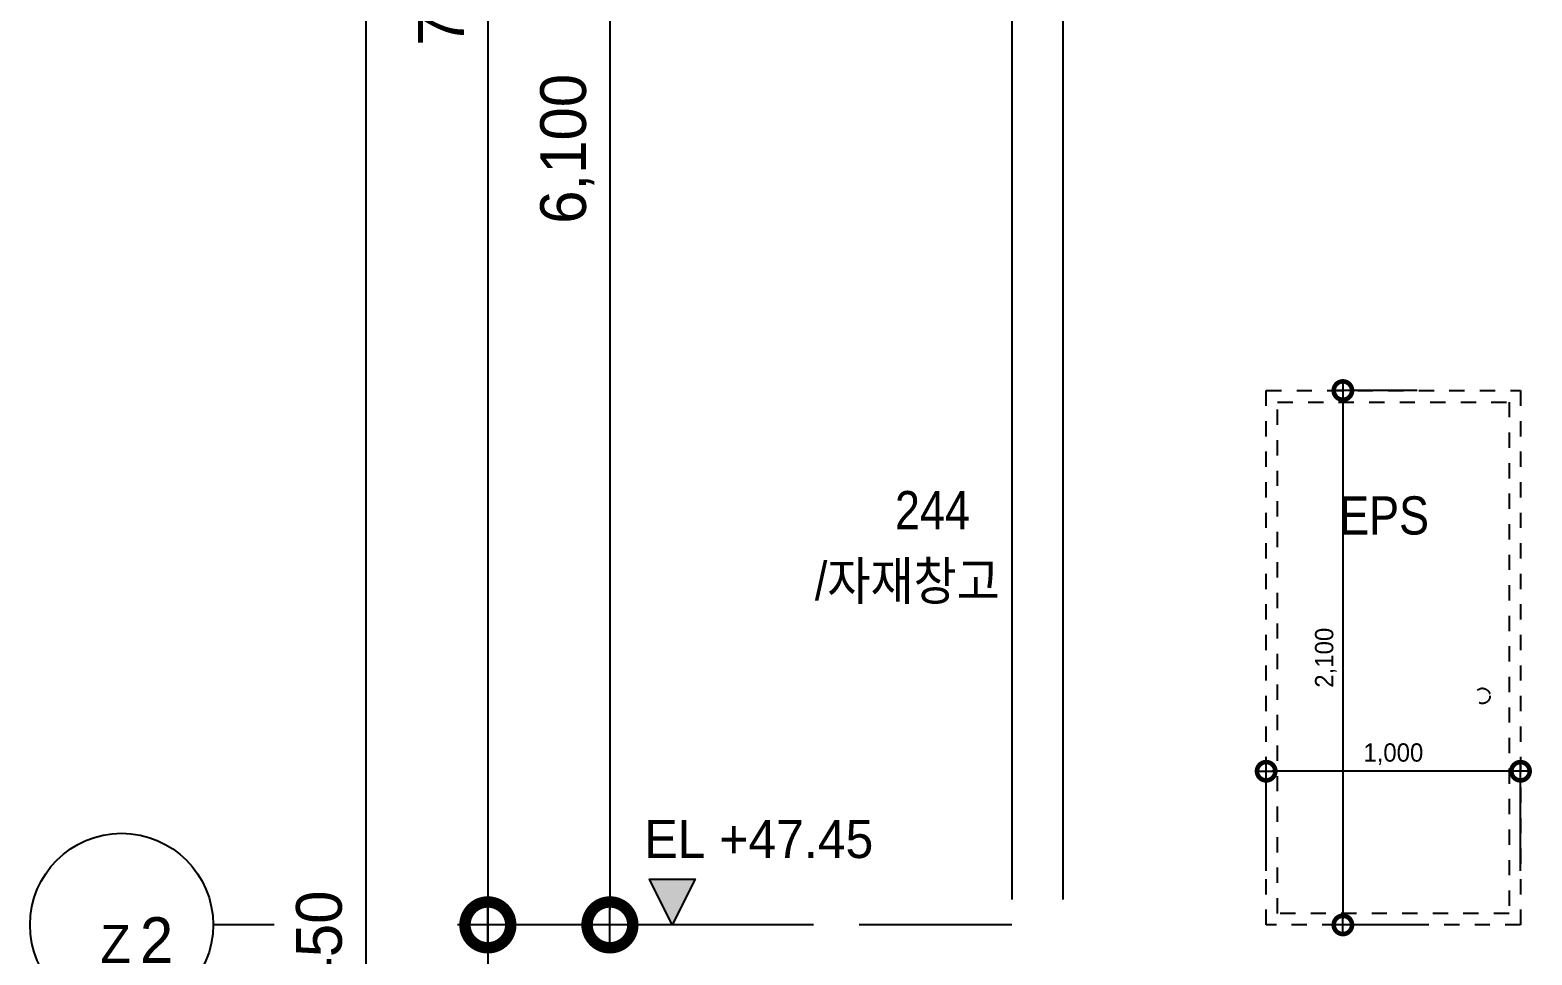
# Model space of a CAD drawing. Header units: millimetres. Extents: x -37526 to 92296, y -340 to 26760.
# Drawn here: x 0 to 5905, y 10892 to 14527 of the extents above; entities that cross this region are included whole.
import ezdxf
from ezdxf.enums import TextEntityAlignment as Align

# ---------------------------------------------------------------- set-up
doc = ezdxf.new("R2010")
doc.units = ezdxf.units.MM
doc.header["$LTSCALE"] = 60
doc.linetypes.add('HIDDEN', pattern=[2, 1, -1])
doc.layers.get('Defpoints').update_dxf_attribs({"color": 151})
for name, color, linetype in [('A-DIM', 7, 'Continuous'), ('A-DOOR-ELE', 5, 'Continuous'), ('A-FIN-STAIR', 6, 'Continuous'), ('A-WALL-D', 7, 'Continuous')]:
    doc.layers.add(name, color=color, linetype=linetype)
doc.layers.add('NOPLOT-DIM', color=191, linetype='Continuous', plot=False)
doc.layers.add('NOPLOT-TEXT', color=11, linetype='Continuous', plot=False)
doc.styles.add('Gdim', font='Dotum.ttf')
doc.styles.add('Gtx', font='Dotum.ttf')
doc.dimstyles.new('Gdim30(INT)', dxfattribs={"dimscale": 24, "dimtxt": 3, "dimasz": 1, "dimexe": 1.5, "dimexo": 2, "dimgap": 1, "dimtad": 1, "dimdec": 0, "dimzin": 0, "dimdsep": 46, "dimlunit": 6, "dimtxsty": 'Gdim', "dimblk": 'ToneDOT', "dimcen": 1.5, "dimdle": 1.5, "dimclrd": 1, "dimclre": 1, "dimclrt": 256, "dimadec": 1, "dimazin": 0, "dimtfac": 1, "dimtdec": 0, "dimtix": 1, "dimtmove": 2, "dimatfit": 3, "dimldrblk": 'DOT', "dimfxl": 0, "dimtolj": 1, "dimtzin": 0, "dimlwd": -1, "dimlwe": -1, "dimarcsym": 0})
doc.dimstyles.new('Gdim60', dxfattribs={"dimscale": 60, "dimtxt": 3, "dimasz": 1, "dimexe": 2, "dimexo": 3, "dimgap": 1, "dimtad": 1, "dimdec": 0, "dimdsep": 46, "dimlunit": 6, "dimtxsty": 'Gdim', "dimblk": 'G3-DOT', "dimcen": 2.5, "dimdle": 2, "dimclrd": 1, "dimclre": 1, "dimclrt": 256, "dimazin": 2, "dimtfac": 1, "dimtdec": 0, "dimtix": 1, "dimtmove": 2, "dimatfit": 3, "dimldrblk": 'DOTSMALL', "dimfxl": 0, "dimtolj": 1, "dimtzin": 0, "dimarcsym": 0})

# ---------------------------------------------------------------- blocks, each defined once
blk = doc.blocks.new('G3-DOT')
at = {"layer": 'A-DIM', "color": 1, "linetype": 'ByBlock'}
blk.add_line((1.5, 0), (-1.5, 0), dxfattribs=at)
at = {"layer": 'A-DIM', "color": 1, "linetype": 'ByBlock', "const_width": 3}
blk.add_lwpolyline([(0.375, 0, 1), (-0.375, 0, 1)], format="xyb", close=True, dxfattribs=at)
blk = doc.blocks.new('*D25')
at = {"layer": 'Defpoints', "color": 0, "transparency": 16777216}
for p in [(3260, 11010), (1800, 3660), (3260, 3660)]:
    blk.add_point(p, dxfattribs=at)
at = {"layer": 'NOPLOT-DIM', "color": 1, "lineweight": -2, "transparency": 16777216}
for p, q in [((3080, 11010), (1680, 11010)), ((1800, 10950), (1800, 3720)), ((3080, 3660), (1680, 3660))]:
    blk.add_line(p, q, dxfattribs=at)
at = {"layer": 'NOPLOT-DIM', "color": 1, "lineweight": -2, "transparency": 16777216, "xscale": 60, "yscale": 60, "zscale": 60}
for p, rotation in [((1800, 11010), 90.00000000000026), ((1800, 3660), 270.0000000000002)]:
    blk.add_blockref('G3-DOT', p, dxfattribs=dict(at, rotation=rotation))
at = {"layer": 'NOPLOT-DIM', "transparency": 16777216, "insert": (1632.5, 7335), "char_height": 180, "attachment_point": 5, "rotation": 90, "style": 'Gdim'}
blk.add_mtext('\\A1;7,350', dxfattribs=at)
blk = doc.blocks.new('_DotSmall')
at = {"color": 0, "linetype": 'ByBlock', "const_width": 0.5}
blk.add_lwpolyline([(-0.0625, 0, 1), (0.0625, 0, 1)], format="xyb", close=True, dxfattribs=at)
blk = doc.blocks.new('*D26')
at = {"layer": 'Defpoints', "color": 0, "transparency": 16777216}
for p in [(3260, 18510), (1800, 11010), (3260, 11010)]:
    blk.add_point(p, dxfattribs=at)
at = {"layer": 'NOPLOT-DIM', "color": 1, "lineweight": -2, "transparency": 16777216}
for p, q in [((3080, 18510), (1680, 18510)), ((1800, 18450), (1800, 11070)), ((3080, 11010), (1680, 11010))]:
    blk.add_line(p, q, dxfattribs=at)
at = {"layer": 'NOPLOT-DIM', "color": 1, "lineweight": -2, "transparency": 16777216, "xscale": 60, "yscale": 60, "zscale": 60}
for p, rotation in [((1800, 18510), 90.00000000000026), ((1800, 11010), 270.0000000000002)]:
    blk.add_blockref('G3-DOT', p, dxfattribs=dict(at, rotation=rotation))
at = {"layer": 'NOPLOT-DIM', "transparency": 16777216, "insert": (1632.5, 14760), "char_height": 180, "attachment_point": 5, "rotation": 90, "style": 'Gdim'}
blk.add_mtext('\\A1;7,500', dxfattribs=at)
blk = doc.blocks.new('*D27')
at = {"layer": 'Defpoints', "color": 0, "transparency": 16777216}
for p in [(3260, 18510, 0), (1320, 3060), (3260, 3060)]:
    blk.add_point(p, dxfattribs=at)
at = {"layer": 'NOPLOT-DIM', "color": 1, "lineweight": -2, "transparency": 16777216}
for p, q in [((3080, 18510), (1200, 18510)), ((1320, 18450), (1320, 3120)), ((3080, 3060), (1200, 3060))]:
    blk.add_line(p, q, dxfattribs=at)
at = {"layer": 'NOPLOT-DIM', "color": 1, "lineweight": -2, "transparency": 16777216, "xscale": 60, "yscale": 60, "zscale": 60}
for p, rotation in [((1320, 18510), 90.00000000000026), ((1320, 3060), 270.0000000000002)]:
    blk.add_blockref('G3-DOT', p, dxfattribs=dict(at, rotation=rotation))
at = {"layer": 'NOPLOT-DIM', "transparency": 16777216, "insert": (1152.5, 10785), "char_height": 180, "attachment_point": 5, "rotation": 90, "style": 'Gdim'}
blk.add_mtext('\\A1;15,450', dxfattribs=at)
blk = doc.blocks.new('*D30')
at = {"layer": 'Defpoints', "color": 0, "transparency": 16777216}
for p in [(3260, 17110, 0), (2280, 11010, 0), (3260, 11010, 0)]:
    blk.add_point(p, dxfattribs=at)
at = {"layer": 'NOPLOT-DIM', "color": 1, "lineweight": -2, "transparency": 16777216}
for p, q in [((3080, 17110, 0), (2160, 17110, 0)), ((2280, 17050, 0), (2280, 11070, 0)), ((3080, 11010, 0), (2160, 11010, 0))]:
    blk.add_line(p, q, dxfattribs=at)
at = {"layer": 'NOPLOT-DIM', "color": 1, "lineweight": -2, "transparency": 16777216, "xscale": 60, "yscale": 60, "zscale": 60}
for p, rotation in [((2280, 17110, 0), 90.00000000000026), ((2280, 11010, 0), 270.0000000000002)]:
    blk.add_blockref('G3-DOT', p, dxfattribs=dict(at, rotation=rotation))
at = {"layer": 'NOPLOT-DIM', "transparency": 16777216, "insert": (2112.5, 14060, 0), "char_height": 180, "attachment_point": 5, "rotation": 90, "style": 'Gdim'}
blk.add_mtext('\\A1;6,100', dxfattribs=at)
blk = doc.blocks.new('ToneDOT')
at = {"layer": 'A-DIM', "color": 1, "linetype": 'ByBlock'}
blk.add_line((1.5, 0), (-1.5, 0), dxfattribs=at)
at = {"layer": 'A-DIM', "color": 1, "linetype": 'ByBlock', "const_width": 3}
blk.add_lwpolyline([(0.375, 0, 1), (-0.375, 0, 1)], format="xyb", close=True, dxfattribs=at)
blk = doc.blocks.new('*D34')
at = {"layer": 'Defpoints', "color": 0, "transparency": 16777216}
for p in [(-4808.4, 13410, 0), (-5148.3, 11310, 0), (-4808.4, 11310, 0)]:
    blk.add_point(p, dxfattribs=at)
at = {"layer": 'NOPLOT-DIM', "color": 1, "transparency": 16777216}
for p, q in [((-4856.4, 13410, 0), (-5184.3, 13410, 0)), ((-5148.3, 13386, 0), (-5148.3, 11334, 0)), ((-4856.4, 11310, 0), (-5184.3, 11310, 0))]:
    blk.add_line(p, q, dxfattribs=at)
at = {"layer": 'NOPLOT-DIM', "color": 1, "transparency": 16777216, "xscale": 24, "yscale": 24, "zscale": 24}
for p, rotation in [((-5148.3, 13410, 0), 90), ((-5148.3, 11310, 0), 270)]:
    blk.add_blockref('ToneDOT', p, dxfattribs=dict(at, rotation=rotation))
at = {"layer": 'NOPLOT-DIM', "transparency": 16777216, "insert": (-5215.3, 12360, 0), "char_height": 72, "attachment_point": 5, "rotation": 90, "style": 'Gdim'}
blk.add_mtext('\\A1;2,100', dxfattribs=at)
blk = doc.blocks.new('_Dot')
at = {"color": 0, "linetype": 'ByBlock', "lineweight": -2}
blk.add_line((-0.5, 0), (-1, 0), dxfattribs=at)
at = {"color": 0, "linetype": 'ByBlock', "const_width": 0.5}
blk.add_lwpolyline([(-0.25, 0, 1), (0.25, 0, 1)], format="xyb", close=True, dxfattribs=at)
blk = doc.blocks.new('*D35')
at = {"layer": 'Defpoints', "color": 0, "transparency": 16777216}
for p in [(-5449.9, 11913.9, 0), (-5449.9, 11474, 0), (-4449.9, 11474, 0)]:
    blk.add_point(p, dxfattribs=at)
at = {"layer": 'NOPLOT-DIM', "color": 1, "transparency": 16777216}
for p, q in [((-5449.9, 11522, 0), (-5449.9, 11949.9, 0)), ((-4449.9, 11522, 0), (-4449.9, 11949.9, 0)), ((-4473.9, 11913.9, 0), (-5425.9, 11913.9, 0))]:
    blk.add_line(p, q, dxfattribs=at)
at = {"layer": 'NOPLOT-DIM', "color": 1, "transparency": 16777216, "xscale": 24, "yscale": 24, "zscale": 24, "rotation": 180}
blk.add_blockref('ToneDOT', (-5449.9, 11913.9, 0), dxfattribs=at)
at = {"layer": 'NOPLOT-DIM', "color": 1, "transparency": 16777216, "xscale": 24, "yscale": 24, "zscale": 24}
blk.add_blockref('ToneDOT', (-4449.9, 11913.9, 0), dxfattribs=at)
at = {"layer": 'NOPLOT-DIM', "transparency": 16777216, "insert": (-4949.9, 11980.9, 0), "char_height": 72, "attachment_point": 5, "style": 'Gdim'}
blk.add_mtext('\\A1;1,000', dxfattribs=at)
blk = doc.blocks.new('A$Cff6b5acc')
at = {"layer": 'A-DOOR-ELE', "linetype": 'HIDDEN', "elevation": 0}
for points in [[(36, 2136), (1036, 2136), (1036, 36), (36, 36)], [(81, 2091), (991, 2091), (991, 81), (81, 81)]]:
    blk.add_lwpolyline(points, close=True, dxfattribs=at)
at = {"layer": 'A-DOOR-ELE', "linetype": 'HIDDEN'}
blk.add_circle((886, 936, 0), 30, dxfattribs=at)
at = {"layer": 'NOPLOT-DIM'}
dim = blk.add_linear_dim(base=(337.6, 36, 0), p1=(677.5, 2136, 0), p2=(677.5, 36, 0), angle=90, dimstyle='Gdim30(INT)', dxfattribs=at)
dim.commit()
dim.dimension.update_dxf_attribs({"geometry": '*D34', "text_midpoint": (270.6, 1086, 0), "insert": (5485.9, -11274)})
dim = blk.add_linear_dim(base=(36, 639.9, 0), p1=(1036, 200, 0), p2=(36, 200, 0), dimstyle='Gdim30(INT)', dxfattribs=at)
dim.commit()
dim.dimension.update_dxf_attribs({"geometry": '*D35', "text_midpoint": (536, 706.9, 0), "insert": (5485.9, -11274)})

msp = doc.modelspace()

# ---------------------------------------------------------------- hatches: boundary and pattern name
at = {"layer": 'NOPLOT-DIM'}
msp.add_hatch(color=256, dxfattribs=at).paths.add_polyline_path([(2615.2, 11190), (2435.2, 11190), (2525.2, 11010)])

# ---------------------------------------------------------------- linework, layer by layer
at = {"layer": 'A-FIN-STAIR'}
msp.add_line((3860, 11010, 0), (3260, 11010, 0), dxfattribs=at)
at = {"layer": 'A-WALL-D'}
for p, q in [((3860, 18110, 0), (3860, 11110, 0)), ((4060, 18110, 0), (4060, 11110, 0))]:
    msp.add_line(p, q, dxfattribs=at)
at = {"layer": 'NOPLOT-DIM', "elevation": 0}
msp.add_lwpolyline([(960, 11010), (720, 11010, -1), (0, 11010, -1), (720, 11010, 0)], format="xyb", dxfattribs=at)
msp.add_lwpolyline([(2525.2, 11010), (2435.2, 11190), (2615.2, 11190), (2525.2, 11010)], dxfattribs=at)

# ---------------------------------------------------------------- block references
at = {"layer": 'A-DOOR-ELE'}
msp.add_blockref('A$Cff6b5acc', (4824, 10974), dxfattribs=at)

# ---------------------------------------------------------------- texts
at = {"layer": 'NOPLOT-DIM', "style": 'Gtx'}
for s, height, p in [('EL +47.45', 150, (2415.3, 11272.7, 0)), ('2', 180, (432, 10860.2, 0))]:
    msp.add_text(s, height=height, dxfattribs=at).set_placement(p)
msp.add_text('Z', height=150, dxfattribs=at).set_placement((396, 10860.2, 0), align=Align.RIGHT)
at = {"layer": 'NOPLOT-TEXT', "style": 'Gtx', "width": 0.9}
for s, p in [('244', (3547.8, 12641.3)), ('EPS', (5323.6, 12619.3)), ('/자재창고', (3449, 12363.6))]:
    msp.add_text(s, height=150, dxfattribs=at).set_placement(p, align=Align.MIDDLE)

# ---------------------------------------------------------------- dimensions: what is measured, and where the dimension line sits
at = {"layer": 'NOPLOT-DIM'}
for p1, p2, distance, picture, middle in [((3260, 18510, 0), (3260, 3060), -1940, '*D27', (1152.5, 10785)), ((3260, 18510), (3260, 11010), -1460, '*D26', (1632.5, 14760)), ((3260, 17110, 0), (3260, 11010, 0), -980, '*D30', (2112.5, 14060, 0)), ((3260, 11010), (3260, 3660), -1460, '*D25', (1632.5, 7335))]:
    dim = msp.add_aligned_dim(p1=p1, p2=p2, distance=distance, dimstyle='Gdim60', dxfattribs=at)
    dim.commit()
    dim.dimension.update_dxf_attribs({"geometry": picture, "text_midpoint": middle})

doc.saveas('drawing.dxf')
